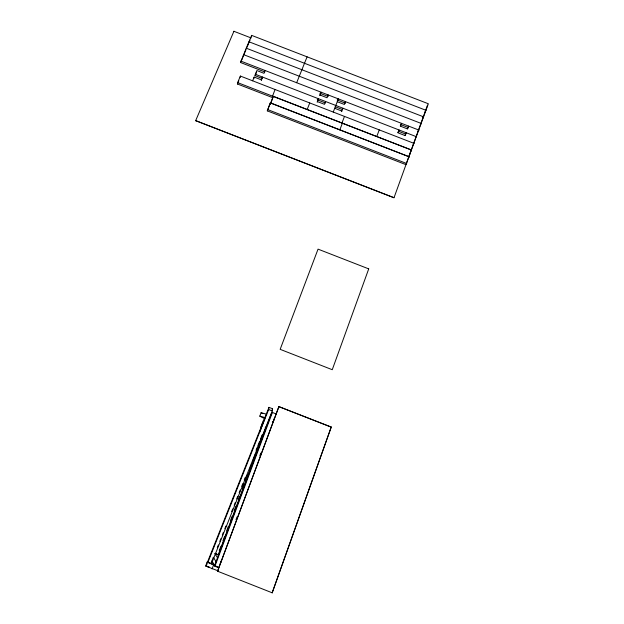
<?xml version="1.0" encoding="UTF-8"?>
<svg xmlns="http://www.w3.org/2000/svg" width="624" height="624" viewBox="0 0 624 624"><rect width="100%" height="100%" fill="white"/><g stroke="black" fill="none" stroke-linecap="round" stroke-linejoin="round"><path stroke-width="0.94" d="M393.978 197.769L195.64 120.627L394.025 197.699L427.534 105.074M233.938 31.301L251.168 37.97M211.411 563.885L272.282 410.959L272.571 408.759L268.975 407.355L207.308 562.528L206.419 566.108L209.079 567.161M275.059 89.505L272.056 97.422L237.44 83.998L237.643 82.61L240.396 76.066L414.04 143.38L413.244 144.565M264.826 71.932L240.575 62.533L246.238 48.181L423.626 116.867L422.807 118.139M240.185 77.477L240.396 76.066M207.854 562.489L268.655 409.531L268.975 407.355M251.402 36.91L251.644 35.381L428.36 103.771L405.974 164.658L267.298 110.869L270.309 102.937L409.18 156.788L408.408 157.934L410.53 152.077M253.921 78.476L254.171 77.072L261.3 79.833L262.462 77.033L261.316 80.527M262.275 78.476L255.076 75.683L255.333 74.272L256.885 70.551L263.999 73.312L265.153 70.528M270.309 102.937L267.298 110.869M273.32 96.322L270.309 104.239L273.32 96.322L411.614 150.072L410.834 151.242M331.243 427.042L272.189 592.8L331.243 427.042L278.873 406.614L217.558 571.21L278.944 406.552M404.953 135.4L406.232 132.756L405.187 135.611L398.034 132.834L399.079 129.987L397.823 132.631M407.363 128.778L408.65 126.126L407.612 128.965L400.475 126.196L401.513 123.357L400.249 126.025M327.686 96.291L328.185 94.949L327.085 97.757L319.956 94.996L321.064 92.188L319.761 95.636M219.211 550.774L220.912 546.234M222.947 540.79L224.64 536.258M226.684 530.813L228.376 526.274M230.412 520.829L232.112 516.298M234.148 510.853L235.841 506.314M238.563 499.052L239.577 496.33M242.291 489.076L243.992 484.536M245.684 479.996L247.72 474.552M249.421 470.02L251.456 464.576M253.157 460.036L255.193 454.592M257.907 447.338L258.921 444.616M261.635 437.354L262.657 434.632M218.197 554.962L266.144 426.722M214.555 565.609L271.51 413.252L272.392 412.464L276.058 413.899M218.728 567.778L214.913 566.28L272.392 412.464M376.756 136.555L379.244 129.893M236.02 519.636L237.042 516.898M259.834 455.746L260.855 453.008M220.186 563.768L221.676 559.775M274.63 417.635L273.25 421.34L272.36 422.042M259.6 432.487L261.316 427.924M261.994 426.098L264.365 419.695L263.32 420.638L260.809 427.339L261.823 426.481M212.3 559.946L213.33 557.216M212.09 568.932L213.572 564.977L207.152 562.084L205.67 566.007L218.509 571.046M264.88 418.821L259.802 416.13L261.097 412.698L266.659 414.227M341.929 123.053L344.487 116.415M341.578 111.641L342.943 108.225L342.397 109.528M339.838 129.831L342.404 123.17M333.239 112.063L338.364 98.888L337.826 100.214M325.611 101.509L324.503 104.333L317.359 101.564L318.474 98.748L317.171 102.188M307.133 109.559L309.754 102.952M211.185 563.012L212.261 560.305M217.285 547.677L218.361 544.97M219.796 541.359L220.873 538.652M222.308 535.049L223.384 532.342M224.827 528.731L225.904 526.024M231.644 511.594L232.721 508.888M234.156 505.276L235.232 502.57M236.668 498.966L237.744 496.259M239.179 492.648L240.263 489.941M241.699 486.338L242.775 483.631M244.21 480.02L245.287 477.313M256.051 450.255L257.135 447.548M257.852 445.747L259.646 441.23M260.364 439.429L262.158 434.92M271.846 410.561L272.571 408.759M335.806 105.464L335.275 106.774L342.49 109.567M296.657 82.735L307.094 56.839M252.619 80.808L254.171 77.072M255.076 75.683L256.62 71.978M246.238 48.188L251.644 35.381M240.575 62.533L242.962 56.893M246.012 49.67L243.298 56.09L243.516 54.616L421.239 123.458L420.436 124.706M247.026 47.276L248.711 43.274M249.046 42.479L250.052 40.092M237.44 83.998L238.813 80.738M344.932 102.968L345.485 101.65L344.401 104.465L337.264 101.704M195.64 120.713L233.953 31.2M425.178 111.595L425.997 110.308L248.945 41.769M418.852 130.073L418.049 131.297L418.852 130.073L240.786 61.082M262.064 423.985L263.094 423.088M265.184 427.799L265.941 427.19M259.802 416.13L265.364 417.682M205.67 566.007L209.344 567.216M207.152 562.084L214.477 564.541M213.572 564.977L215.397 565.586M319.894 93.272L328.068 96.439M337.163 99.965L345.337 103.132M400.78 124.613L408.049 127.429M255.333 74.272L416.45 136.718M317.218 99.77L325.346 102.921M398.463 131.258L405.701 134.066M334.706 108.287L341.851 111.056M237.643 82.61L411.614 150.072M267.602 109.567L406.747 163.535M270.621 102.921L409.18 156.788M278.873 406.614L331.133 427.097M268.655 409.531L272.282 410.959M215.249 553.293L218.213 554.83L214.711 553.449M214.523 565.601L218.33 567.099M217.558 571.21L272.189 592.8M261.097 412.698L262.79 413.603M215.171 554.151L217.487 557.684M213.775 557.872L216.005 561.639M211.957 560.797L214.913 566.28M368.722 268.874L332.257 369.712L280.16 349.339L318.045 249.132L368.722 268.874"/></g></svg>
